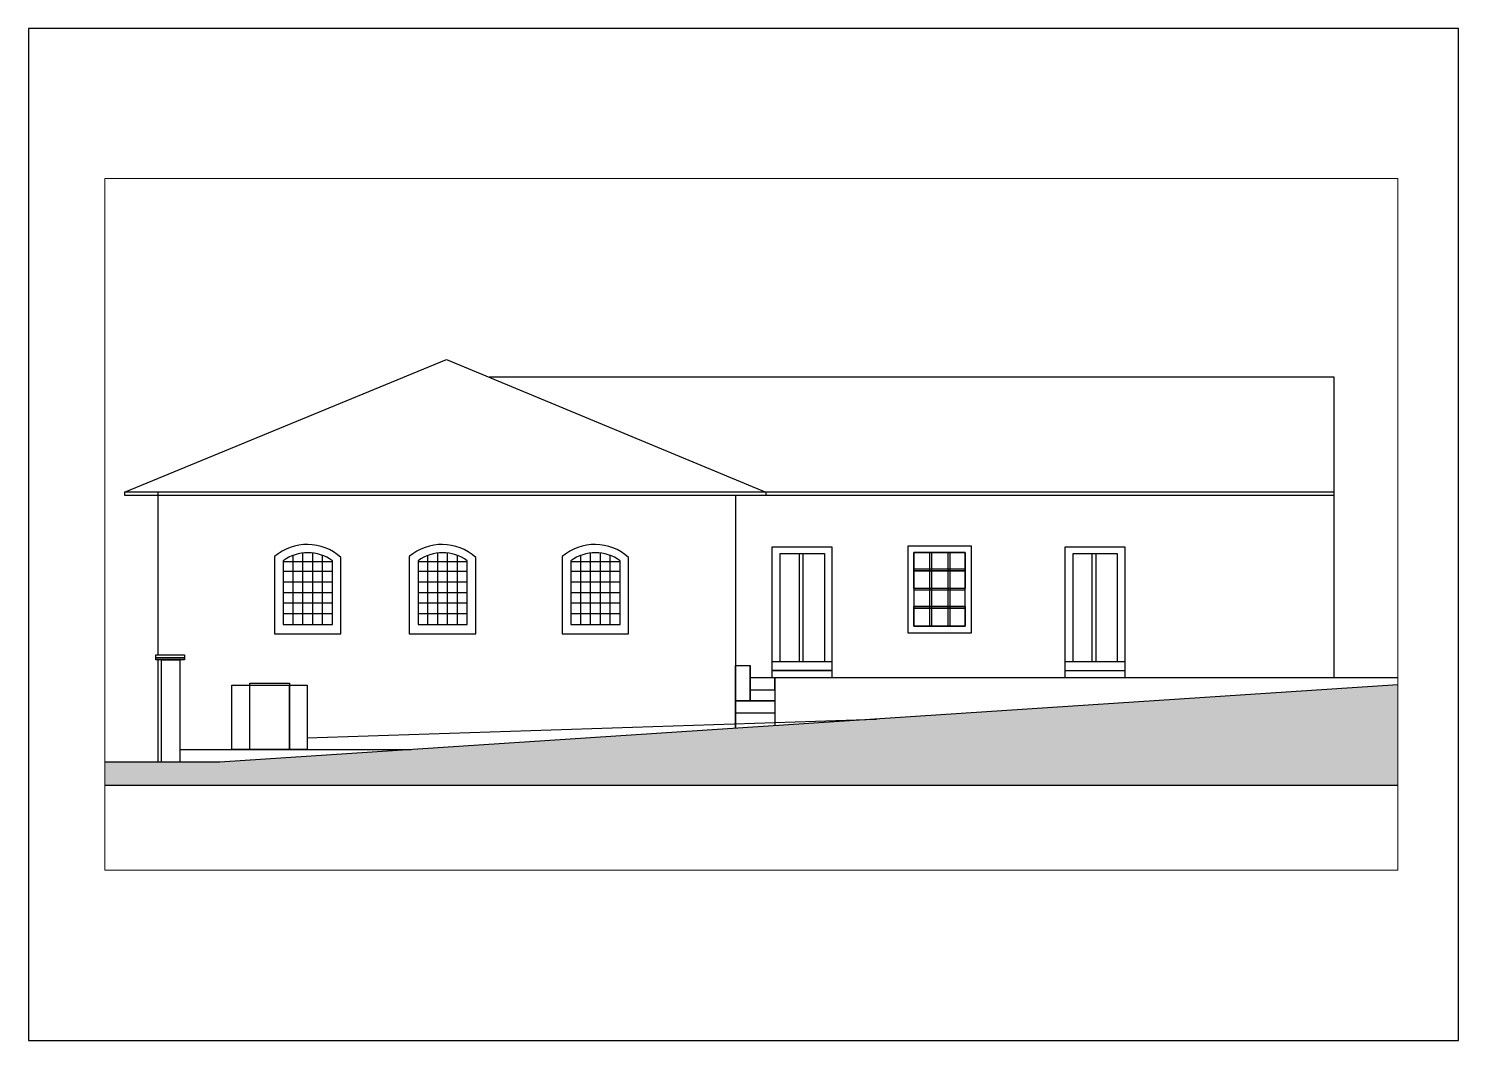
# Paper-space layout 'Layout1' of a CAD drawing. Header units: millimetres. Extents: x 21 to 318, y 103 to 313.
# The model-space entities are those that its viewports show. They can reach past a viewport. Long polylines and large blocks are cut down to what shows.
import ezdxf

# ---------------------------------------------------------------- set-up
doc = ezdxf.new("R2010")
doc.units = ezdxf.units.MM
for name, color, linetype, lineweight in [('A-ALV-___-___-EXI', 250, 'Continuous', 25), ('A-BAS-___-___-EXI', 250, 'Continuous', 25), ('A-COB-___-___-EXI', 250, 'Continuous', 25), ('A-ESC-___-___-EXI', 250, 'Continuous', 25), ('A-JAN-___-___-EXI', 250, 'Continuous', 25), ('A-POR-___-___-EXI', 250, 'Continuous', 25)]:
    doc.layers.add(name, color=color, linetype=linetype, lineweight=lineweight)

# ---------------------------------------------------------------- blocks, each defined once
blk = doc.blocks.new('A4 HORIZONTAL - A4-22993180-Não nomeada')
at = {"layer": 'A-ALV-___-___-EXI'}
for p, q in [((317.79, 313), (20.79, 313)), ((20.79, 313), (20.79, 103)), ((317.79, 103), (317.79, 313)), ((20.79, 103), (317.79, 103))]:
    blk.add_line(p, q, dxfattribs=at)

msp = doc.modelspace()

# ---------------------------------------------------------------- hatches: boundary and pattern name
at = {"layer": 'A-BAS-___-___-EXI', "true_color": 0xcb9898}
msp.add_hatch(color=253, dxfattribs=at).paths.add_polyline_path([(45282, -2242), (45282, -162), (20813, -1762), (18421, -1762), (18421, -2242)])

# ---------------------------------------------------------------- linework, layer by layer
at = {"layer": 'A-ALV-___-___-EXI'}
for p, q in [((26502, 6225), (26406, 6225)), ((43962, -15), (43962, 6225)), ((19532, 465), (19532, 3838)), ((19481, 398), (20081, 398)), ((19481, 358), (19481, 398)), ((20081, 358), (19481, 358)), ((19532, -1762), (19532, 358)), ((20081, 398), (20081, 358)), ((31526, -495), (31526, 245)), ((45282, -15), (32342, -15)), ((31526, -750), (31526, -495)), ((22630, -1262), (34454, -870)), ((19981, -1502), (24788, -1502))]:
    msp.add_line(p, q, dxfattribs=at)
msp.add_lwpolyline([(31526, 3778), (31526, -1062), (31526, -115), (31526, 245)], dxfattribs=at)
for points in [[(19481, 398), (19481, 465), (20081, 465), (20081, 398)], [(19601, -1762), (19601, 358), (19981, 358), (19981, -1762)], [(22630, -164), (22630, -1502), (21060, -1502), (21060, -164)], [(21438, -1502), (21438, -122), (22258, -122), (22258, -1502)], [(22630, -164), (22630, -1502), (22258, -1502), (22258, -164)]]:
    msp.add_lwpolyline(points, close=True, dxfattribs=at)
at = {"layer": 'A-BAS-___-___-EXI'}
for p, q in [((45282, -162), (20813, -1762)), ((20813, -1762), (18421, -1762)), ((18421, -2242), (45282, -2242))]:
    msp.add_line(p, q, dxfattribs=at)
at = {"layer": 'A-COB-___-___-EXI'}
for p, q in [((43962, 6225), (26502, 6225)), ((19532, 3838), (18832, 3838)), ((18832, 3838), (18832, 3778)), ((18832, 3778), (43962, 3778))]:
    msp.add_line(p, q, dxfattribs=at)
msp.add_lwpolyline([(43962, 3838), (18832, 3838), (25522, 6593), (32153, 3838), (32153, 3778)], dxfattribs=at)
at = {"layer": 'A-ESC-___-___-EXI'}
for p, q in [((31526, 245), (31826, 245)), ((31826, 245), (31826, -495)), ((31826, -495), (31826, 245)), ((32342, -15), (31826, -15)), ((31826, -15), (31826, -265)), ((31826, -495), (31826, -265)), ((31826, -265), (32342, -265)), ((31826, -265), (32342, -265)), ((32342, -265), (32342, -15)), ((32342, -15), (32342, -1008)), ((32342, -265), (32342, -495)), ((31526, -495), (32342, -495)), ((31826, -495), (31526, -495)), ((32342, -495), (31826, -495)), ((32342, -495), (32342, -750)), ((32342, -750), (31526, -750))]:
    msp.add_line(p, q, dxfattribs=at)
at = {"layer": 'A-JAN-___-___-EXI'}
for p, q in [((35101, 2722), (35101, 922)), ((23151, 2393), (22131, 2393)), ((22335, 1093), (22335, 2525)), ((22539, 1093), (22539, 2576)), ((22743, 1093), (22743, 2576)), ((22947, 1093), (22947, 2525)), ((25951, 2393), (24931, 2393)), ((25135, 1093), (25135, 2525)), ((25339, 1093), (25339, 2576)), ((25543, 1093), (25543, 2576)), ((25747, 1093), (25747, 2525)), ((29126, 2393), (28106, 2393)), ((28310, 1093), (28310, 2525)), ((28514, 1093), (28514, 2576)), ((28718, 1093), (28718, 2576)), ((28922, 1093), (28922, 2525)), ((36296, 2588), (35230, 2588)), ((35230, 2588), (35230, 1057)), ((36296, 1057), (36296, 2588)), ((23151, 2193), (22131, 2193)), ((25951, 2193), (24931, 2193)), ((29126, 2193), (28106, 2193)), ((35230, 2204), (36296, 2204)), ((35230, 1839), (35230, 2204)), ((36296, 2204), (36296, 1839)), ((23151, 1973), (22131, 1973)), ((25951, 1973), (24931, 1973)), ((29126, 1973), (28106, 1973)), ((36296, 1839), (35230, 1839)), ((36296, 1804), (35230, 1804)), ((23151, 1753), (22131, 1753)), ((23151, 1533), (22131, 1533)), ((25951, 1753), (24931, 1753)), ((25951, 1533), (24931, 1533)), ((29126, 1753), (28106, 1753)), ((29126, 1533), (28106, 1533)), ((23151, 1313), (22131, 1313)), ((25951, 1313), (24931, 1313)), ((29126, 1313), (28106, 1313)), ((35230, 1057), (36296, 1057))]:
    msp.add_line(p, q, dxfattribs=at)
for points in [[(23328, 901), (23328, 2484, 0.378852), (21948, 2501), (21948, 901)], [(26128, 901), (26128, 2484, 0.378852), (24748, 2501), (24748, 901)], [(29303, 901), (29303, 2484, 0.378852), (27923, 2501), (27923, 901)], [(23151, 1093), (23151, 2413, 0.332488), (22131, 2413), (22131, 1093)], [(25951, 1093), (25951, 2413, 0.332488), (24931, 2413), (24931, 1093)], [(29126, 1093), (29126, 2413, 0.332488), (28106, 2413), (28106, 1093)]]:
    msp.add_lwpolyline(points, format="xyb", close=True, dxfattribs=at)
for points in [[(36429, 922), (36429, 2722), (35101, 2722), (35101, 922)], [(35230, 2239), (35230, 2588), (36296, 2588), (36296, 2239)], [(35230, 2204), (35230, 2588), (36296, 2588), (36296, 2204)], [(35561, 1057), (35561, 2588), (35977, 2588), (35977, 1057)], [(35942, 1057), (35942, 2588), (35597, 2588), (35597, 1057)], [(36296, 1464), (36296, 2204), (35230, 2204), (35230, 1464)], [(36296, 1432), (36296, 1464), (35230, 1464), (35230, 1432)], [(35230, 1057), (35230, 1464), (36296, 1464), (36296, 1057)]]:
    msp.add_lwpolyline(points, close=True, dxfattribs=at)
at = {"layer": 'A-POR-___-___-EXI'}
for p, q in [((32850, 316), (32850, 2566)), ((38935, 316), (38935, 2566)), ((33525, 316), (32285, 316)), ((39610, 316), (38370, 316)), ((38370, 136), (39610, 136))]:
    msp.add_line(p, q, dxfattribs=at)
for points in [[(33525, 136), (32285, 136), (32285, 316), (32285, 2706), (33525, 2706), (33525, 316)], [(38370, 136), (38370, 316), (38370, 2706), (39610, 2706), (39610, 316), (39610, 136), (39610, -15), (38370, -15)], [(33370, 2566), (33370, 316), (32450, 316), (32450, 2566)], [(33370, 2566), (33370, 316), (32930, 316), (32930, 2566)], [(39455, 2566), (39455, 316), (39015, 316), (39015, 2566)], [(33525, 136), (33525, -15), (32285, -15), (32285, 136)]]:
    msp.add_lwpolyline(points, close=True, dxfattribs=at)
msp.add_lwpolyline([(38535, 316), (38535, 2566), (39455, 2566), (39455, 316)], dxfattribs=at)

psp = doc.layouts.get("Layout1")

# ---------------------------------------------------------------- block references
at = {"layer": 'A-COB-___-___-EXI'}
psp.add_blockref('A4 HORIZONTAL - A4-22993180-Não nomeada', (0, 0), dxfattribs=at)

# ---------------------------------------------------------------- viewports
at = {"layer": 'A-BAS-___-___-EXI'}
psp.add_viewport(center=(170.91, 210.1), size=(268.59, 143.5382), view_center_point=(31851.92, 3170.77), view_height=14353.816, dxfattribs=at)

doc.saveas('drawing.dxf')
